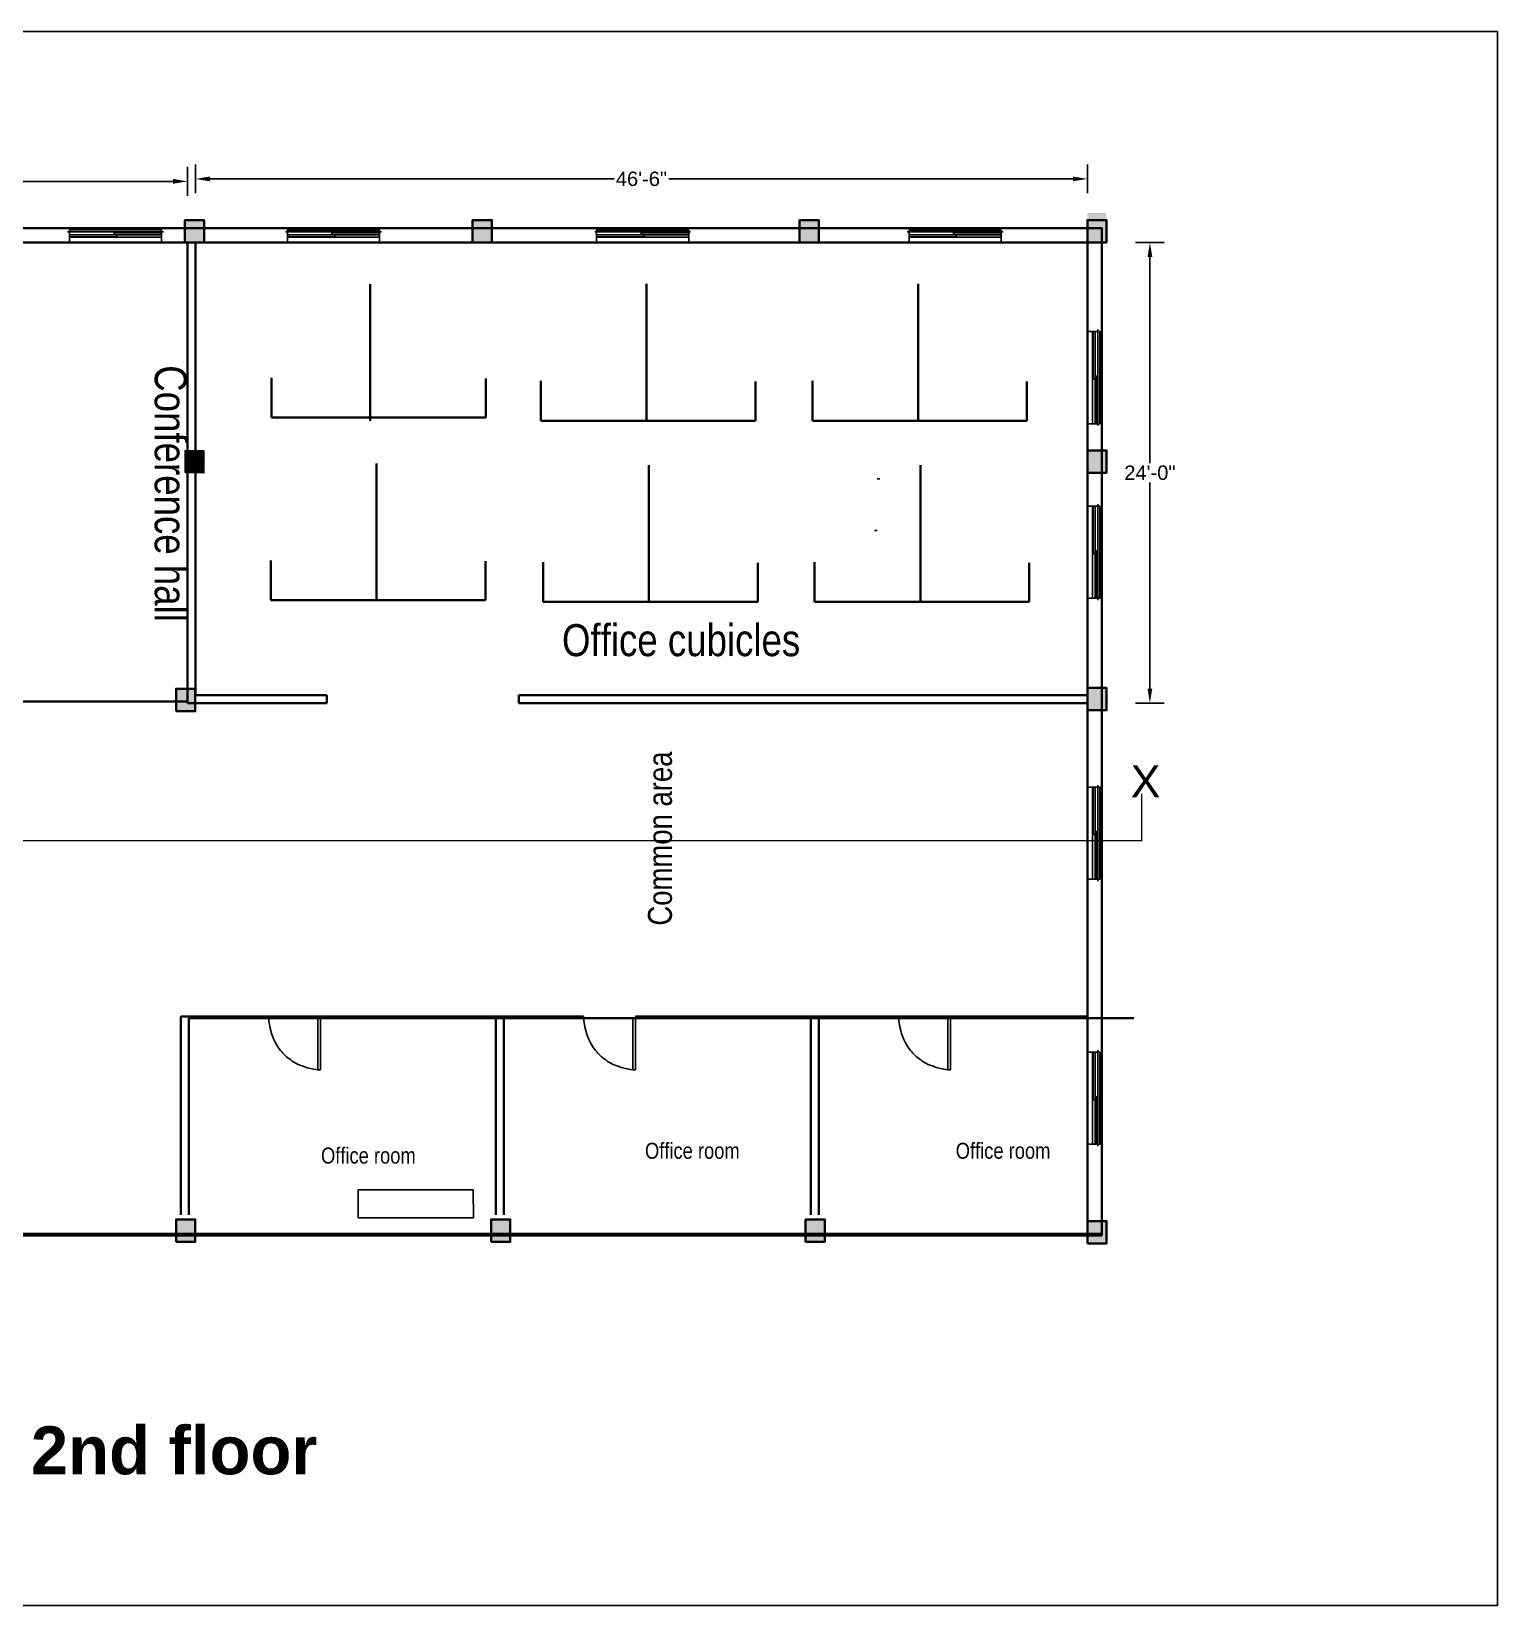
# Model space of a CAD drawing. Header units: millimetres. Extents: x 6923 to 14208, y 3430 to 4414.
# Drawn here: x 11489 to 12406, y 3430 to 4414 of the extents above; entities that cross this region are included whole.
import ezdxf

# ---------------------------------------------------------------- set-up
doc = ezdxf.new("R2010")
doc.units = ezdxf.units.MM
doc.linetypes.add('DASHED2', pattern=[0.375, 0.25, -0.125])
doc.layers.get('Defpoints').update_dxf_attribs({"color": 250})
for name, color, linetype in [('AMBIENTACION', 1, 'Continuous'), ('GRID LINE', 12, 'DASHED2'), ('SectionCutEdges', 7, 'Continuous')]:
    doc.layers.add(name, color=color, linetype=linetype)
for name, color, linetype, lineweight in [('dimension', 6, 'Continuous', 15), ('door', 104, 'Continuous', 25), ('Furniture', 252, 'Continuous', 0), ('hatch', 214, 'Continuous', 15), ('text', 11, 'Continuous', 25), ('wall', 160, 'Continuous', 35), ('window', 36, 'Continuous', 25)]:
    doc.layers.add(name, color=color, linetype=linetype, lineweight=lineweight)
doc.styles.add('ARRIAL NARROW', font='ARIALN.TTF')
doc.styles.add('Dims', font='arial.ttf')
doc.styles.get("Standard").update_dxf_attribs({"font": 'arial.ttf'})
doc.dimstyles.new('1 to 8', dxfattribs={"dimscale": 96, "dimtxt": 0.09375, "dimasz": 0.09375, "dimexe": 0.09375, "dimexo": 0.09375, "dimgap": 0.015625, "dimtad": 0, "dimtih": 1, "dimtoh": 1, "dimdec": 0, "dimrnd": 0.09375, "dimzin": 3, "dimdsep": 46, "dimlunit": 4, "dimtxsty": 'Standard', "dimcen": 0.09375, "dimadec": 0, "dimazin": 0, "dimtfac": 1, "dimtdec": 0, "dimtofl": 0, "dimtmove": 0, "dimatfit": 3, "dimfxl": 0.09375, "dimfxlon": 1, "dimtolj": 1, "dimtzin": 0, "dimarcsym": 0})

# ---------------------------------------------------------------- blocks, each defined once
blk = doc.blocks.new('*U19')
blk.add_line((-24, -2.75), (24, -2.75))
at = {"linetype": 'ByBlock'}
blk.add_lwpolyline([(-25, 0), (-24, 0), (-24, 1), (24, 1), (24, 0), (25, 0)], dxfattribs=at)
blk.add_lwpolyline([(-24, 0), (24, 0), (24, -5.5), (-24, -5.5)], close=True, dxfattribs=at)
for points in [[(-24, -1.5), (0.75, -1.5), (0.75, -2.5), (-24, -2.5)], [(-0.75, -0.5), (24, -0.5), (24, -1.5), (-0.75, -1.5)]]:
    blk.add_lwpolyline(points, close=True)
blk = doc.blocks.new('*D82')
at = {"layer": 'Defpoints', "color": 0, "transparency": 16777216}
for p in [(11586.63, 4320.54), (11346.63, 4282.33), (11586.63, 4282.33)]:
    blk.add_point(p, dxfattribs=at)
at = {"layer": 'dimension', "color": 0, "lineweight": -2, "transparency": 16777216}
for p, q in [((11346.63, 4311.54), (11346.63, 4329.54)), ((11586.63, 4311.54), (11586.63, 4329.54)), ((11355.63, 4320.54), (11449.6, 4320.54)), ((11577.63, 4320.54), (11483.67, 4320.54))]:
    blk.add_line(p, q, dxfattribs=at)
at = {"layer": 'dimension', "color": 0, "transparency": 16777216}
for points in [[(11355.63, 4322.04), (11355.63, 4319.04), (11346.63, 4320.54)], [(11577.63, 4322.04), (11577.63, 4319.04), (11586.63, 4320.54)]]:
    blk.add_solid(points, dxfattribs=at)
at = {"layer": 'dimension', "color": 0, "transparency": 16777216, "insert": (11466.63, 4320.54), "char_height": 9, "attachment_point": 5}
blk.add_mtext('\\A1;20\'-0"', dxfattribs=at)
blk = doc.blocks.new('*D83')
at = {"layer": 'Defpoints', "color": 0, "transparency": 16777216}
for p in [(12149.41, 4322.09), (11591.63, 4282.33), (12149.41, 4282.33)]:
    blk.add_point(p, dxfattribs=at)
at = {"layer": 'dimension', "color": 0, "lineweight": -2, "transparency": 16777216}
for p, q in [((11591.63, 4313.09), (11591.63, 4331.09)), ((12149.41, 4313.09), (12149.41, 4331.09)), ((11600.63, 4322.09), (11853.38, 4322.09)), ((12140.41, 4322.09), (11887.66, 4322.09))]:
    blk.add_line(p, q, dxfattribs=at)
at = {"layer": 'dimension', "color": 0, "transparency": 16777216}
for points in [[(11600.63, 4323.59), (11600.63, 4320.59), (11591.63, 4322.09)], [(12140.41, 4323.59), (12140.41, 4320.59), (12149.41, 4322.09)]]:
    blk.add_solid(points, dxfattribs=at)
at = {"layer": 'dimension', "color": 0, "transparency": 16777216, "insert": (11870.52, 4322.09), "char_height": 9, "attachment_point": 5}
blk.add_mtext('\\A1;46\'-6"', dxfattribs=at)
blk = doc.blocks.new('*D88')
at = {"layer": 'Defpoints', "color": 0, "transparency": 16777216}
for p in [(12149.41, 4282.33), (12147.3, 3994.33), (12188.51, 3994.33)]:
    blk.add_point(p, dxfattribs=at)
at = {"layer": 'dimension', "color": 0, "lineweight": -2, "transparency": 16777216}
for p, q in [((12179.51, 4282.33), (12197.51, 4282.33)), ((12188.51, 4273.33), (12188.51, 4144.43)), ((12188.51, 4003.33), (12188.51, 4132.24)), ((12179.51, 3994.33), (12197.51, 3994.33))]:
    blk.add_line(p, q, dxfattribs=at)
at = {"layer": 'dimension', "color": 0, "transparency": 16777216}
for points in [[(12187.01, 4273.33), (12190.01, 4273.33), (12188.51, 4282.33)], [(12187.01, 4003.33), (12190.01, 4003.33), (12188.51, 3994.33)]]:
    blk.add_solid(points, dxfattribs=at)
at = {"layer": 'dimension', "color": 0, "transparency": 16777216, "insert": (12188.51, 4138.33), "char_height": 9, "attachment_point": 5}
blk.add_mtext('\\A1;24\'-0"', dxfattribs=at)

msp = doc.modelspace()

# ---------------------------------------------------------------- hatches: boundary and pattern name
at = {"layer": 'AMBIENTACION'}
h = msp.add_hatch(color=5, dxfattribs=at)
h.dxf.hatch_style = 1
h.paths.add_polyline_path([(12158.34, 4300.85), (12149.34, 4300.85), (12149.34, 4286.85), (12158.34, 4286.85)])
h.paths.add_polyline_path([(12161.34, 4300.85), (12158.34, 4300.85), (12158.34, 4286.85), (12161.34, 4286.85)])
h.paths.add_polyline_path([(10986.24, 4152.34), (10977.24, 4152.34), (10977.24, 4138.34), (10986.24, 4138.34)])
h = msp.add_hatch(color=5, dxfattribs=at)
h.dxf.hatch_style = 1
h.paths.add_polyline_path([(12158.41, 4152.33), (12149.41, 4152.33), (12149.41, 4138.33), (12158.41, 4138.33)])
h.paths.add_polyline_path([(12161.41, 4152.33), (12158.41, 4152.33), (12158.41, 4138.33), (12161.41, 4138.33)])
h.paths.add_polyline_path([(10986.31, 4003.82), (10977.31, 4003.82), (10977.31, 3989.82), (10986.31, 3989.82)])
at = {"layer": 'GRID LINE', "linetype": 'DASHED2'}
h = msp.add_hatch(dxfattribs=at)
h.set_pattern_fill('ANSI31', color=5)
h.set_pattern_definition([(45, (-6060.5387, 3612.31222), (-0.08838834765, 0.08838834765), [])])
h.paths.add_polyline_path([(11591.95, 4152.33), (11584.95, 4152.33), (11584.95, 4138.33), (11591.95, 4138.33)])
h.paths.add_polyline_path([(11596.95, 4152.33), (11591.95, 4152.33), (11591.95, 4138.33), (11596.95, 4138.33)])
at = {"layer": 'hatch'}
h = msp.add_hatch(color=5, dxfattribs=at)
h.dxf.hatch_style = 1
h.paths.add_polyline_path([(11584.95, 4296.34), (11584.95, 4282.34), (11596.95, 4282.34), (11596.95, 4296.34)])
h = msp.add_hatch(color=5, dxfattribs=at)
h.dxf.hatch_style = 1
h.paths.add_polyline_path([(11584.95, 4296.34), (11584.95, 4282.34), (11596.95, 4282.34), (11596.95, 4296.34)])
h = msp.add_hatch(color=5, dxfattribs=at)
h.dxf.hatch_style = 1
h.paths.add_polyline_path([(11764.95, 4296.34), (11764.95, 4282.34), (11776.95, 4282.34), (11776.95, 4296.34)])
h = msp.add_hatch(color=5, dxfattribs=at)
h.dxf.hatch_style = 1
h.paths.add_polyline_path([(11969.41, 4296.33), (11969.41, 4282.33), (11981.41, 4282.33), (11981.41, 4296.33)])
h = msp.add_hatch(color=5, dxfattribs=at)
h.dxf.hatch_style = 1
h.paths.add_polyline_path([(12149.41, 4296.33), (12149.41, 4282.33), (12161.41, 4282.33), (12161.41, 4296.33)])
h = msp.add_hatch(color=5, dxfattribs=at)
h.dxf.hatch_style = 1
h.paths.add_polyline_path([(12149.41, 4296.33), (12149.41, 4282.33), (12161.41, 4282.33), (12161.41, 4296.33)])
h = msp.add_hatch(color=5, dxfattribs=at)
h.dxf.hatch_style = 1
h.paths.add_polyline_path([(12149.41, 4296.33), (12149.41, 4282.33), (12161.41, 4282.33), (12161.41, 4296.33)])
h = msp.add_hatch(color=5, dxfattribs=at)
h.dxf.hatch_style = 1
h.paths.add_polyline_path([(11579.48, 4003.24), (11579.48, 3989.24), (11591.48, 3989.24), (11591.48, 4003.24)])
h = msp.add_hatch(color=5, dxfattribs=at)
h.dxf.hatch_style = 1
h.paths.add_polyline_path([(12149.4, 4003.82), (12149.4, 3989.82), (12161.4, 3989.82), (12161.4, 4003.82)])
h = msp.add_hatch(color=5, dxfattribs=at)
h.dxf.hatch_style = 1
h.paths.add_polyline_path([(11579.49, 3671.41), (11579.49, 3657.41), (11591.49, 3657.41), (11591.49, 3671.41)])
h = msp.add_hatch(color=5, dxfattribs=at)
h.dxf.hatch_style = 1
h.paths.add_polyline_path([(11776.45, 3671.41), (11776.45, 3657.41), (11788.45, 3657.41), (11788.45, 3671.41)])
h = msp.add_hatch(color=5, dxfattribs=at)
h.dxf.hatch_style = 1
h.paths.add_polyline_path([(11973.2, 3671.41), (11973.2, 3657.41), (11985.2, 3657.41), (11985.2, 3671.41)])
h = msp.add_hatch(color=5, dxfattribs=at)
h.dxf.hatch_style = 1
h.paths.add_polyline_path([(12149.41, 3670.41), (12149.41, 3656.41), (12161.41, 3656.41), (12161.41, 3670.41)])

# ---------------------------------------------------------------- linework, layer by layer
at = {"layer": 'Defpoints', "color": 0}
for p, q in [((10778.15, 4414.27), (12405.91, 4414.27)), ((12405.91, 3430.02), (12405.91, 4414.27)), ((10778.15, 3430.02), (12405.91, 3430.02))]:
    msp.add_line(p, q, dxfattribs=at)
at = {"layer": 'Defpoints'}
msp.add_line((11741.07, 4282.33), (11773.76, 4282.33), dxfattribs=at)
at = {"layer": 'dimension', "color": 11, "true_color": 0xf27172}
for q in [(12183.38, 3937.64), (10913.38, 3908.15)]:
    msp.add_line((12183.38, 3908.15), q, dxfattribs=at)
at = {"layer": 'door'}
for p, q in [((12017.98, 4134.6), (12019.56, 4134.6)), ((12017.98, 4102.17), (12016.18, 4102.17)), ((11635.48, 3798.33), (11635.48, 3797.33)), ((11635.48, 3797.33), (11637.29, 3797.33)), ((11637.29, 3797.33), (11637.29, 3798.33)), ((11669.72, 3797.33), (11637.29, 3797.33)), ((11668.14, 3797.33), (11668.14, 3764.9)), ((11669.72, 3798.33), (11669.72, 3797.33)), ((11669.72, 3764.9), (11669.72, 3797.33)), ((11669.72, 3797.33), (11671.52, 3797.33)), ((11671.52, 3797.33), (11671.52, 3798.33)), ((11832.48, 3798.33), (11832.48, 3797.33)), ((11832.48, 3797.33), (11834.29, 3797.33)), ((11834.29, 3797.33), (11834.29, 3798.33)), ((11866.72, 3797.33), (11834.29, 3797.33)), ((11865.14, 3797.33), (11865.14, 3764.9)), ((11866.72, 3798.33), (11866.72, 3797.33)), ((11866.72, 3764.9), (11866.72, 3797.33)), ((11866.72, 3797.33), (11868.52, 3797.33)), ((11868.52, 3797.33), (11868.52, 3798.33)), ((12029.48, 3798.33), (12029.48, 3797.33)), ((12029.48, 3797.33), (12031.29, 3797.33)), ((12031.29, 3797.33), (12031.29, 3798.33)), ((12063.72, 3797.33), (12031.29, 3797.33)), ((12062.14, 3797.33), (12062.14, 3764.9)), ((12063.72, 3764.9), (12063.72, 3797.33)), ((11669.72, 3764.9), (11668.14, 3764.9)), ((11866.72, 3764.9), (11865.14, 3764.9)), ((12063.72, 3764.9), (12062.14, 3764.9))]:
    msp.add_line(p, q, dxfattribs=at)
for points in [[(11637.23, 3797.33), (11637.67, 3794.38), (11638.15, 3791.81), (11638.67, 3789.58), (11639.22, 3787.63), (11639.79, 3785.94), (11640.39, 3784.45), (11641.01, 3783.13), (11641.63, 3781.93), (11642.26, 3780.81), (11642.9, 3779.76), (11643.54, 3778.78), (11644.2, 3777.86), (11644.87, 3776.99), (11645.56, 3776.17), (11646.27, 3775.38), (11647, 3774.62), (11647.76, 3773.89), (11648.55, 3773.18), (11649.37, 3772.49), (11650.24, 3771.82), (11651.17, 3771.16), (11652.15, 3770.51), (11653.19, 3769.88), (11654.31, 3769.25), (11655.51, 3768.62), (11656.81, 3768.01), (11658.24, 3767.42), (11659.82, 3766.86), (11661.57, 3766.33), (11663.53, 3765.85), (11665.71, 3765.42), (11668.14, 3765.05)], [(11834.23, 3797.33), (11834.67, 3794.38), (11835.15, 3791.81), (11835.67, 3789.58), (11836.22, 3787.63), (11836.79, 3785.94), (11837.39, 3784.45), (11838.01, 3783.13), (11838.63, 3781.93), (11839.26, 3780.81), (11839.9, 3779.76), (11840.54, 3778.78), (11841.2, 3777.86), (11841.87, 3776.99), (11842.56, 3776.17), (11843.27, 3775.38), (11844, 3774.62), (11844.76, 3773.89), (11845.55, 3773.18), (11846.37, 3772.49), (11847.24, 3771.82), (11848.17, 3771.16), (11849.15, 3770.51), (11850.19, 3769.88), (11851.31, 3769.25), (11852.51, 3768.62), (11853.81, 3768.01), (11855.24, 3767.42), (11856.82, 3766.86), (11858.57, 3766.33), (11860.53, 3765.85), (11862.71, 3765.42), (11865.14, 3765.05)], [(12031.23, 3797.33), (12031.67, 3794.38), (12032.15, 3791.81), (12032.67, 3789.58), (12033.22, 3787.63), (12033.79, 3785.94), (12034.39, 3784.45), (12035.01, 3783.13), (12035.63, 3781.93), (12036.26, 3780.81), (12036.9, 3779.76), (12037.54, 3778.78), (12038.2, 3777.86), (12038.87, 3776.99), (12039.56, 3776.17), (12040.27, 3775.38), (12041, 3774.62), (12041.76, 3773.89), (12042.55, 3773.18), (12043.37, 3772.49), (12044.24, 3771.82), (12045.17, 3771.16), (12046.15, 3770.51), (12047.19, 3769.88), (12048.31, 3769.25), (12049.51, 3768.62), (12050.81, 3768.01), (12052.24, 3767.42), (12053.82, 3766.86), (12055.57, 3766.33), (12057.53, 3765.85), (12059.71, 3765.42), (12062.14, 3765.05)]]:
    msp.add_lwpolyline(points, dxfattribs=at)
at = {"layer": 'SectionCutEdges', "color": 251, "true_color": 0x636466}
msp.add_lwpolyline([(11693.35, 3689.86), (11765.35, 3689.86), (11765.39, 3672.48), (11693.35, 3672.48)], close=True, dxfattribs=at)
at = {"layer": 'wall'}
for p, q in [((11586.63, 4282.33), (11586.63, 4097.67)), ((11586.63, 4282.33), (11586.63, 4054.39)), ((11591.63, 4282.33), (11591.63, 4056.64)), ((11591.63, 4282.33), (12149.41, 4282.33)), ((11700.85, 4256.25), (11700.85, 4170.72)), ((11873.77, 4256.39), (11873.77, 4170.86)), ((12043.58, 4256.39), (12043.58, 4170.86)), ((11639.06, 4172.79), (11639.06, 4197.66)), ((11773.28, 4172.79), (11773.28, 4197.29)), ((11807.59, 4170.86), (11807.59, 4195.72)), ((11941.81, 4170.86), (11941.81, 4195.36)), ((11977.4, 4170.86), (11977.4, 4195.72)), ((12111.62, 4170.86), (12111.62, 4195.36)), ((11773.28, 4172.79), (11639.06, 4172.79)), ((11941.81, 4170.86), (11807.59, 4170.86)), ((12111.62, 4170.86), (11977.4, 4170.86)), ((11704.89, 4144.11), (11704.89, 4058.58)), ((11875.24, 4143.13), (11875.24, 4057.6)), ((12045.02, 4143.13), (12045.02, 4057.6)), ((11638.71, 4058.58), (11638.71, 4083.44)), ((11772.93, 4058.58), (11772.93, 4083.08)), ((11809.06, 4057.6), (11809.06, 4082.46)), ((11943.28, 4057.6), (11943.28, 4082.1)), ((11978.85, 4057.6), (11978.85, 4082.46)), ((12113.07, 4057.6), (12113.07, 4082.1)), ((11591.63, 4056.64), (11591.63, 3999.33)), ((11772.93, 4058.58), (11638.71, 4058.58)), ((11943.28, 4057.6), (11809.06, 4057.6)), ((12113.07, 4057.6), (11978.85, 4057.6)), ((11586.63, 4054.39), (11586.63, 3999.33)), ((11586.63, 3999.33), (11586.63, 3994.33)), ((11586.63, 3999.33), (11586.63, 3994.33)), ((11591.63, 3999.33), (11673.76, 3999.33)), ((11673.76, 3999.33), (11673.76, 3994.33)), ((11793.76, 3999.33), (12107.8, 3999.33)), ((11793.76, 3996.83), (11793.76, 3999.33)), ((11793.76, 3999.33), (11793.76, 3994.33)), ((12131.8, 3999.33), (12107.8, 3999.33)), ((12131.8, 3999.33), (12149.41, 3999.33)), ((11345.63, 3995.33), (11586.63, 3995.33)), ((11586.63, 3994.33), (11673.76, 3994.33)), ((11793.76, 3994.33), (11952.41, 3994.33)), ((11952.41, 3994.33), (11959.26, 3994.33)), ((11957.41, 3994.33), (12107.8, 3994.33)), ((11957.41, 3994.33), (12107.8, 3994.33)), ((11957.41, 3994.33), (12107.8, 3994.33)), ((12107.8, 3994.33), (11957.41, 3994.33)), ((12131.8, 3994.33), (12107.8, 3994.33)), ((12131.8, 3994.33), (12149.41, 3994.33)), ((12131.8, 3994.33), (12149.41, 3994.33)), ((12131.8, 3994.33), (12147.3, 3994.33)), ((12147.3, 3994.33), (12131.8, 3994.33)), ((12149.41, 3994.33), (12149.41, 3793.33)), ((11582.48, 3674.41), (11582.48, 3798.33)), ((11587.83, 3798.33), (11582.48, 3798.33)), ((11587.48, 3674.41), (11587.48, 3797.33)), ((11587.83, 3798.33), (11788.83, 3798.33)), ((11587.83, 3797.33), (11788.83, 3797.33)), ((11779.48, 3674.41), (11779.48, 3798.33)), ((11784.32, 3798.33), (11834.29, 3798.33)), ((11784.32, 3797.33), (11981.48, 3797.33)), ((11784.48, 3674.41), (11784.48, 3798.33)), ((11866.72, 3798.33), (12149.41, 3798.33)), ((11976.48, 3798.33), (11976.48, 3797.33)), ((11976.48, 3797.33), (11976.48, 3674.41)), ((11981.32, 3798.33), (12031.29, 3798.33)), ((11981.32, 3797.33), (12178.48, 3797.33)), ((11981.48, 3797.33), (11981.48, 3674.41)), ((10977.31, 3662.41), (12158.41, 3662.41)), ((11558.41, 3662.41), (11558.41, 3661.41)), ((11563.41, 3662.41), (11563.41, 3661.41)), ((10977.31, 3661.41), (12158.41, 3661.41))]:
    msp.add_line(p, q, dxfattribs=at)
at = {"layer": 'wall', "color": 251, "true_color": 0x636466}
msp.add_line((11887.71, 3670.41), (11887.71, 3670.39), dxfattribs=at)
at = {"layer": 'wall'}
for points in [[(11584.95, 4282.34), (11596.95, 4282.34), (11596.95, 4296.34), (11584.95, 4296.34)], [(11584.95, 4282.34), (11596.95, 4282.34), (11596.95, 4296.34), (11584.95, 4296.34)], [(11764.95, 4282.34), (11776.95, 4282.34), (11776.95, 4296.34), (11764.95, 4296.34)], [(11969.41, 4282.33), (11981.41, 4282.33), (11981.41, 4296.33), (11969.41, 4296.33)], [(12149.41, 4282.33), (12161.41, 4282.33), (12161.41, 4296.33), (12149.41, 4296.33)], [(12149.41, 4282.33), (12161.41, 4282.33), (12161.41, 4296.33), (12149.41, 4296.33)], [(12149.41, 4282.33), (12161.41, 4282.33), (12161.41, 4296.33), (12149.41, 4296.33)], [(12149.41, 4282.33), (12161.41, 4282.33), (12161.41, 4296.33), (12149.41, 4296.33)], [(12149.41, 4282.33), (12161.41, 4282.33), (12161.41, 4296.33), (12149.41, 4296.33)], [(12149.41, 4138.33), (12161.41, 4138.33), (12161.41, 4152.33), (12149.41, 4152.33)], [(11579.48, 3989.24), (11591.48, 3989.24), (11591.48, 4003.24), (11579.48, 4003.24)], [(12149.4, 3989.82), (12161.4, 3989.82), (12161.4, 4003.82), (12149.4, 4003.82)], [(11579.49, 3657.41), (11591.49, 3657.41), (11591.49, 3671.41), (11579.49, 3671.41)], [(11776.45, 3657.41), (11788.45, 3657.41), (11788.45, 3671.41), (11776.45, 3671.41)], [(11973.2, 3657.41), (11985.2, 3657.41), (11985.2, 3671.41), (11973.2, 3671.41)], [(12149.41, 3656.41), (12161.41, 3656.41), (12161.41, 3670.41), (12149.41, 3670.41)], [(12149.41, 3656.41), (12161.41, 3656.41), (12161.41, 3670.41), (12149.41, 3670.41)]]:
    msp.add_lwpolyline(points, close=True, dxfattribs=at)
for points in [[(12158.41, 3661.41), (12158.41, 4291.33), (11187.6, 4291.33)], [(11586.63, 4282.33), (11187.6, 4282.33)], [(12149.41, 3999.33), (12149.41, 4282.33), (11187.6, 4282.33)], [(12149.41, 4282.33), (11595.63, 4282.33)], [(12149.41, 3670.41), (12149.41, 3994.33)], [(12149.41, 3661.41), (12149.41, 3994.33)]]:
    msp.add_lwpolyline(points, dxfattribs=at)
at = {"layer": 'window'}
for p, q in [((12158.41, 4226.63), (12158.41, 4169.03)), ((12158.41, 4117.42), (12158.41, 4059.82)), ((12158.41, 3941.82), (12158.41, 3884.22)), ((12158.41, 3776.01), (12158.41, 3718.41))]:
    msp.add_line(p, q, dxfattribs=at)

# ---------------------------------------------------------------- block references
at = {"layer": 'window', "xscale": 1.200000000001092, "yscale": 1.200000000001092, "zscale": 1.200000000001092}
for p in [(11541.58, 4288.94), (11677.87, 4288.93), (11871.29, 4288.93), (12066.65, 4288.93)]:
    msp.add_blockref('*U19', p, dxfattribs=at)
at = {"layer": 'window', "xscale": 1.200000000001092, "yscale": 1.200000000001092, "zscale": 1.200000000001092, "rotation": 270}
for p in [(12156.01, 4197.83), (12156.01, 4088.62), (12156.01, 3913.02), (12156.01, 3747.21)]:
    msp.add_blockref('*U19', p, dxfattribs=at)

# ---------------------------------------------------------------- texts
at = {"layer": 'dimension', "attachment_point": 1, "style": 'ARRIAL NARROW'}
for s, width, insert, char_height in [('{\\C11;\\c7500274;Office cubicles}', 161.0777, (11820.82, 4043.67), 20), ('{\\C11;\\c7500274;Office room}', 125.4536, (11670.11, 3716.39), 10), ('{\\C11;\\c7500274;Office room}', 125.4536, (11872.73, 3719.39), 10), ('{\\C11;\\c7500274;Office room}', 125.4536, (12067.06, 3719.39), 10)]:
    msp.add_mtext_dynamic_manual_height_columns(s, width=width, gutter_width=1, heights=[0], dxfattribs=dict(at, insert=insert, char_height=char_height))
at = {"layer": 'dimension', "color": 11, "true_color": 0xf27172, "insert": (12176.47, 3955.35), "char_height": 20, "width": 0.721, "attachment_point": 1}
msp.add_mtext('{\\C241;\\c11447287;X}', dxfattribs=at)
at = {"layer": 'Furniture', "color": 11, "true_color": 0xf27172, "insert": (11874.58, 3855.17), "char_height": 15, "attachment_point": 1, "rotation": 90, "style": 'ARRIAL NARROW'}
msp.add_mtext_dynamic_manual_height_columns('Common area', width=166.9469, gutter_width=1, heights=[0], dxfattribs=at)
at = {"layer": 'text', "color": 11, "true_color": 0xf27172, "insert": (11586.12, 4205.57), "char_height": 20, "width": 200.3831, "attachment_point": 1, "rotation": 270, "style": 'ARRIAL NARROW'}
msp.add_mtext('Conference hall', dxfattribs=at)
at = {"layer": 'text', "insert": (11488.67, 3542.06), "char_height": 30, "attachment_point": 1, "style": 'Dims'}
msp.add_mtext_dynamic_manual_height_columns('{\\fArial|b1|i0|c0|p34;2nd floor}', width=512.0841, gutter_width=1, heights=[0], dxfattribs=at)

# ---------------------------------------------------------------- dimensions: what is measured, and where the dimension line sits
at = {"layer": 'dimension', "color": 219, "true_color": 0x642165}
for base, p1, p2, picture, middle in [((12149.41, 4322.09), (11591.63, 4282.33), (12149.41, 4282.33), '*D83', (11870.52, 4322.09)), ((11586.63, 4320.54), (11346.63, 4282.33), (11586.63, 4282.33), '*D82', (11466.63, 4320.54))]:
    dim = msp.add_linear_dim(base=base, p1=p1, p2=p2, dimstyle='1 to 8', dxfattribs=at)
    dim.commit()
    dim.dimension.update_dxf_attribs({"geometry": picture, "text_midpoint": middle})
dim = msp.add_linear_dim(base=(12188.51, 3994.33), p1=(12149.41, 4282.33), p2=(12147.3, 3994.33), angle=90, dimstyle='1 to 8', dxfattribs=at)
dim.commit()
dim.dimension.update_dxf_attribs({"geometry": '*D88', "text_midpoint": (12188.51, 4138.33)})

doc.saveas('drawing.dxf')
